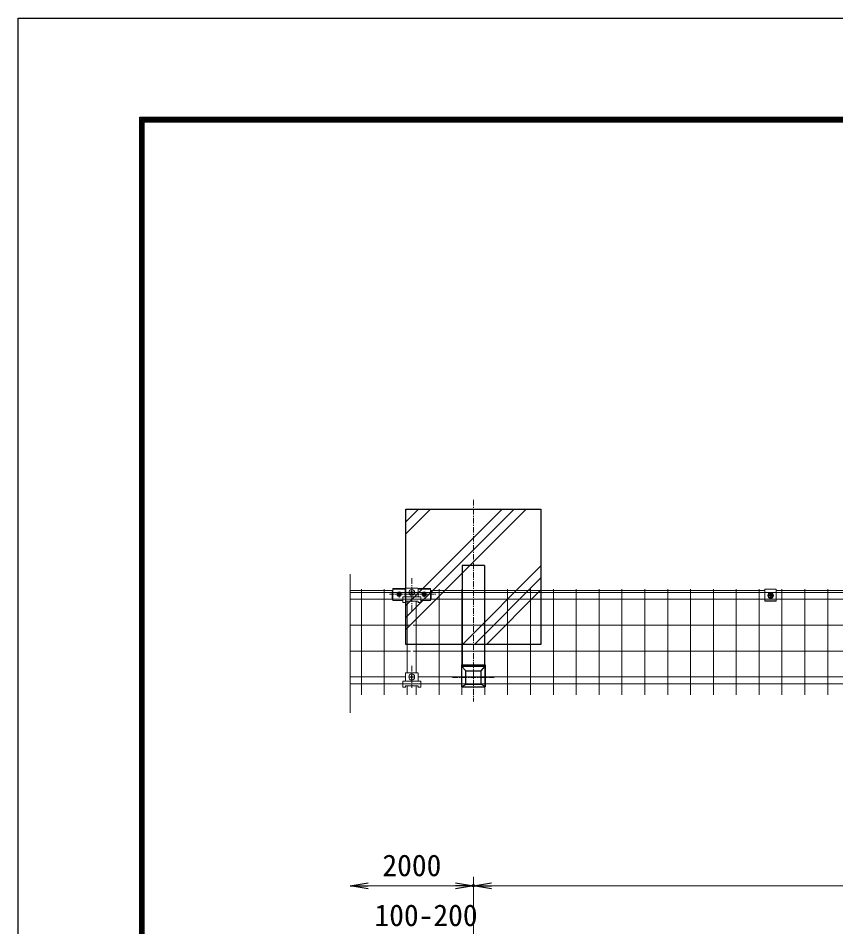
# Model space of a CAD drawing. Units: millimetres, scale not verified. Extents: x -4200 to 4200, y -2970 to 2970.
# Drawn here: x -4200 to -2384, y 953 to 2970 of the extents above; entities that cross this region are included whole.
import ezdxf
from ezdxf.enums import TextEntityAlignment as Align

# ---------------------------------------------------------------- set-up
doc = ezdxf.new("R2010")
doc.units = ezdxf.units.MM
doc.header["$LTSCALE"] = 10
doc.header["$PDMODE"] = 32
doc.header["$PDSIZE"] = 5
doc.linetypes.add('USER1', pattern=[2, 1.25, -0.25, 0.25, -0.25])
doc.linetypes.add('USER3', pattern=[1.125, 0.75, -0.125, 0.125, -0.125])
for name, color, linetype, lineweight in [('0-0_D-BMK', 2, 'USER1', 13), ('0-1_D-STR1', 1, 'Continuous', 25), ('0-2_D-STR-DIM', 7, 'Continuous', 13), ('0-3_0', 7, 'Continuous', 25), ('0-6_D-TTL', 7, 'Continuous', 25), ('0-7_D-STR2', 7, 'Continuous', 9), ('0-9_D-STR3', 3, 'Continuous', 13), ('0-B_D-DCR-HCH', 7, 'Continuous', 13), ('0-C_D-STR4', 7, 'Continuous', 25), ('0-E_D-STR5', 7, 'Continuous', 9)]:
    doc.layers.add(name, color=color, linetype=linetype, lineweight=lineweight)
doc.layers.add('0-4_DEFPOINTS', color=7, linetype='Continuous')
doc.styles.add('ＭＳ ゴシック', font='')
doc.styles.get('ＭＳ ゴシック').set_extended_font_data('MS Gothic')

# ---------------------------------------------------------------- blocks, each defined once
blk = doc.blocks.new('_OPEN')
at = {"layer": '0-3_0'}
blk.add_line((0, 0), (-10, 0), dxfattribs=at)
blk.add_lwpolyline([(-10, 1.667), (0, 0), (-10, -1.667)], dxfattribs=at)

msp = doc.modelspace()

# ---------------------------------------------------------------- linework, layer by layer
at = {"layer": '0-0_D-BMK'}
for p, q in [((-3189.18, 1900.29), (-3189.18, 1452.92)), ((-3326.2, 1653.95), (-3326.2, 1726.36)), ((-3354.2, 1683.89), (-3354.2, 1698.89)), ((-3298.2, 1683.89), (-3298.2, 1698.89)), ((-3326.12, 1531.74), (-3326.12, 1482.94)), ((-3351.18, 1507.34), (-3340.18, 1507.34)), ((-3312.15, 1507.34), (-3301.18, 1507.34)), ((-3235.51, 1506.42), (-3142.84, 1506.42))]:
    msp.add_line(p, q, dxfattribs=at)
at = {"layer": '0-0_D-BMK', "linetype": 'USER3'}
for p, q in [((-3351.18, 1694.84), (-3301.18, 1694.84)), ((-3375.53, 1691.02), (-3272.66, 1691.02))]:
    msp.add_line(p, q, dxfattribs=at)
at = {"layer": '0-1_D-STR1'}
for p, q in [((-3164.18, 1755.07), (-3214.18, 1755.07)), ((-3214.18, 1755.07), (-3214.18, 1534.61)), ((-3164.18, 1755.07), (-3164.18, 1534.61)), ((-3215.38, 1534.61), (-3215.38, 1485.73)), ((-3215.38, 1534.61), (-3162.98, 1534.61)), ((-3162.98, 1534.61), (-3162.98, 1485.73)), ((-3206.18, 1521.14), (-3215.38, 1531.11)), ((-3215.38, 1531.11), (-3162.98, 1531.11)), ((-3206.18, 1491.7), (-3206.18, 1521.14)), ((-3206.18, 1521.14), (-3172.18, 1521.14)), ((-3172.18, 1521.14), (-3162.98, 1531.11)), ((-3172.18, 1491.7), (-3172.18, 1521.14)), ((-3215.38, 1485.73), (-3206.18, 1491.7)), ((-3215.38, 1485.73), (-3162.98, 1485.73)), ((-3206.18, 1491.7), (-3172.18, 1491.7)), ((-3162.98, 1485.73), (-3172.18, 1491.7))]:
    msp.add_line(p, q, dxfattribs=at)
at = {"layer": '0-2_D-STR-DIM'}
for p, q in [((-3189.18, 824.21), (-3189.18, 1063.88)), ((-3189.18, 824.04), (-3189.18, 1063.71)), ((-3422.69, 1043.88), (-3229.18, 1043.88)), ((-3149.18, 1043.71), (-1229.18, 1043.71))]:
    msp.add_line(p, q, dxfattribs=at)
at = {"layer": '0-4_DEFPOINTS'}
msp.add_point((-3189.18, 1043.88), dxfattribs=at)
at = {"layer": '0-6_D-TTL', "color": 2}
msp.add_lwpolyline([(-4200, 2970), (4200, 2970), (4200, -2970), (-4200, -2970)], close=True, dxfattribs=at)
at = {"layer": '0-6_D-TTL'}
for points in [[(-3930, 2750), (3930, 2750), (3930, -2750), (-3930, -2750)], [(-3927.5, 2747.5), (3927.5, 2747.5), (3927.5, -2747.5), (-3927.5, -2747.5)], [(-3925, 2745), (3925, 2745), (3925, -2745), (-3925, -2745)], [(-3922.5, 2742.5), (3922.5, 2742.5), (3922.5, -2742.5), (-3922.5, -2742.5)], [(-3920, 2740), (3920, 2740), (3920, -2740), (-3920, -2740)]]:
    msp.add_lwpolyline(points, close=True, dxfattribs=at)
at = {"layer": '0-7_D-STR2'}
msp.add_line((-3462.69, 1427.99), (-3462.75, 1735.36), dxfattribs=at)
at = {"layer": '0-9_D-STR3'}
for p, q in [((-3369.2, 1697.02), (-3369.2, 1679.64)), ((-3369.2, 1697.02), (-3367.7, 1697.02)), ((-3367.7, 1703.85), (-3367.7, 1676.94)), ((-3367.7, 1703.85), (-3340.7, 1703.85)), ((-3367.7, 1702.27), (-3340.7, 1702.27)), ((-3356.74, 1695.43), (-3359.29, 1691.02)), ((-3351.65, 1695.43), (-3356.74, 1695.43)), ((-3351.65, 1695.43), (-3349.1, 1691.02)), ((-3340.7, 1703.85), (-3340.7, 1685.34)), ((-3340.18, 1701.27), (-3340.7, 1701.27)), ((-3340.7, 1697.02), (-3340.18, 1697.02)), ((-3340.19, 1685.34), (-3340.18, 1704.34)), ((-3340.18, 1704.34), (-3312.18, 1704.34)), ((-3329.65, 1695.34), (-3327.65, 1695.34)), ((-3326.65, 1698.34), (-3326.65, 1696.34)), ((-3325.65, 1698.34), (-3325.65, 1696.34)), ((-3322.65, 1695.34), (-3324.65, 1695.34)), ((-3322.62, 1695.34), (-3324.62, 1695.34)), ((-3312.16, 1685.34), (-3312.15, 1704.34)), ((-3311.7, 1701.27), (-3312.15, 1701.27)), ((-3312.15, 1697.02), (-3311.7, 1697.02)), ((-3311.7, 1703.85), (-3284.7, 1703.85)), ((-3311.7, 1703.85), (-3311.7, 1685.34)), ((-3311.7, 1702.27), (-3284.7, 1702.27)), ((-3300.74, 1695.43), (-3303.29, 1691.02)), ((-3295.65, 1695.43), (-3300.74, 1695.43)), ((-3295.65, 1695.43), (-3293.1, 1691.02)), ((-3284.7, 1703.85), (-3284.7, 1676.94)), ((-3284.7, 1697.02), (-3283.2, 1697.02)), ((-3283.2, 1679.64), (-3283.2, 1697.02)), ((-2541.7, 1675.79), (-2541.7, 1701.95)), ((-3369.2, 1683.77), (-3367.7, 1683.77)), ((-3369.2, 1679.64), (-3367.7, 1679.64)), ((-3367.7, 1676.94), (-3346.19, 1676.94)), ((-3356.74, 1686.6), (-3359.29, 1691.02)), ((-3357.02, 1693.14), (-3355.61, 1691.72)), ((-3357.02, 1688.89), (-3355.61, 1690.31)), ((-3351.65, 1686.6), (-3356.74, 1686.6)), ((-3356.32, 1693.84), (-3354.9, 1692.43)), ((-3356.32, 1688.19), (-3354.9, 1689.6)), ((-3352.07, 1693.84), (-3353.49, 1692.43)), ((-3352.07, 1688.19), (-3353.49, 1689.6)), ((-3351.37, 1693.14), (-3352.78, 1691.72)), ((-3351.37, 1688.89), (-3352.78, 1690.31)), ((-3351.65, 1686.6), (-3349.1, 1691.02)), ((-3346.19, 1672.54), (-3346.19, 1685.34)), ((-3346.19, 1685.34), (-3306.19, 1685.34)), ((-3346.19, 1679.84), (-3306.19, 1679.84)), ((-3340.19, 1672.54), (-3340.19, 1675.44)), ((-3340.19, 1675.44), (-3312.19, 1675.44)), ((-3329.65, 1694.34), (-3327.65, 1694.34)), ((-3326.65, 1691.34), (-3326.65, 1693.34)), ((-3325.65, 1691.34), (-3325.65, 1693.34)), ((-3322.65, 1694.34), (-3324.65, 1694.34)), ((-3322.62, 1694.34), (-3324.62, 1694.34)), ((-3312.16, 1672.54), (-3312.16, 1675.44)), ((-3306.16, 1676.94), (-3284.7, 1676.94)), ((-3300.74, 1686.6), (-3303.29, 1691.02)), ((-3301.02, 1693.14), (-3299.61, 1691.72)), ((-3301.02, 1688.89), (-3299.61, 1690.31)), ((-3295.65, 1686.6), (-3300.74, 1686.6)), ((-3300.32, 1693.84), (-3298.9, 1692.43)), ((-3300.32, 1688.19), (-3298.9, 1689.6)), ((-3296.07, 1693.84), (-3297.49, 1692.43)), ((-3296.07, 1688.19), (-3297.49, 1689.6)), ((-3295.37, 1693.14), (-3296.78, 1691.72)), ((-3295.37, 1688.89), (-3296.78, 1690.31)), ((-3295.65, 1686.6), (-3293.1, 1691.02)), ((-3284.7, 1683.77), (-3283.2, 1683.77)), ((-3284.7, 1679.64), (-3283.2, 1679.64)), ((-2516.7, 1676.71), (-2541.7, 1676.71)), ((-2516.7, 1675.79), (-2541.7, 1675.79)), ((-2531.05, 1688.74), (-2532.35, 1688.71)), ((-2532.35, 1688.71), (-2532.35, 1687.92)), ((-2531.05, 1687.9), (-2532.35, 1687.92)), ((-2529.59, 1691.47), (-2529.61, 1690.17)), ((-2529.59, 1685.17), (-2529.61, 1686.47)), ((-2529.59, 1691.47), (-2528.8, 1691.47)), ((-2529.59, 1685.17), (-2528.8, 1685.17)), ((-2528.8, 1691.47), (-2528.78, 1690.17)), ((-2528.8, 1685.17), (-2528.78, 1686.47)), ((-2527.34, 1687.9), (-2526.05, 1687.92)), ((-3346.19, 1672.54), (-3340.19, 1672.54)), ((-3312.19, 1672.54), (-3306.19, 1672.54)), ((-3340.19, 1497.84), (-3340.18, 1516.84)), ((-3340.18, 1516.84), (-3312.18, 1516.84)), ((-3312.16, 1497.84), (-3312.15, 1516.84)), ((-3346.19, 1485.04), (-3346.19, 1497.84)), ((-3346.19, 1497.84), (-3306.19, 1497.84)), ((-3329.65, 1507.84), (-3327.65, 1507.84)), ((-3329.65, 1506.84), (-3327.65, 1506.84)), ((-3326.65, 1510.84), (-3326.65, 1508.84)), ((-3326.65, 1503.84), (-3326.65, 1505.84)), ((-3325.65, 1510.84), (-3325.65, 1508.84)), ((-3325.65, 1503.84), (-3325.65, 1505.84)), ((-3322.65, 1507.84), (-3324.65, 1507.84)), ((-3322.65, 1506.84), (-3324.65, 1506.84)), ((-3346.19, 1492.34), (-3306.19, 1492.34)), ((-3346.19, 1485.04), (-3340.19, 1485.04)), ((-3340.19, 1485.04), (-3340.19, 1487.94)), ((-3340.19, 1487.94), (-3312.19, 1487.94)), ((-3312.19, 1485.04), (-3306.19, 1485.04)), ((-3312.16, 1485.04), (-3312.16, 1487.94))]:
    msp.add_line(p, q, dxfattribs=at)
for points in [[(-2516.7, 1675.79), (-2516.7, 1701.95), (-2541.7, 1701.95)], [(-3312.16, 1672.54), (-3306.16, 1672.54), (-3306.16, 1685.34)], [(-2527.34, 1688.74), (-2526.05, 1688.71), (-2526.05, 1687.92)], [(-3312.16, 1485.04), (-3306.16, 1485.04), (-3306.16, 1497.84)]]:
    msp.add_lwpolyline(points, dxfattribs=at)
msp.add_lwpolyline([(-2529.2, 1682.57), (-2524.22, 1685.44), (-2524.22, 1691.19), (-2529.2, 1694.07), (-2534.18, 1691.19), (-2534.18, 1685.44)], close=True, dxfattribs=at)
for centre, radius in [((-3354.2, 1691.02), 4.41), ((-3326.15, 1694.84), 6.5), ((-3298.2, 1691.02), 4.41), ((-2529.2, 1688.32), 6.25), ((-2529.2, 1688.32), 4.39), ((-3326.15, 1507.34), 6.5)]:
    msp.add_circle(centre, radius, dxfattribs=at)
for centre, radius, start, end in [((-3354.2, 1692.27), 3.75, 57.53826, 122.46174), ((-3329.65, 1694.84), 0.5, 89.9981, 269.99809), ((-3327.65, 1696.34), 1, 269.9981, 359.9981), ((-3326.15, 1698.34), 0.5, 359.99809, 179.99808), ((-3324.65, 1696.34), 1, 179.9981, 269.9981), ((-3322.65, 1694.84), 0.5, 269.99765, 89.99761), ((-3298.2, 1692.27), 3.75, 57.53826, 122.46174), ((-3356.67, 1693.49), 0.5, 44.99953, 224.99952), ((-3356.67, 1688.54), 0.5, 135, 314.99998), ((-3354.2, 1689.77), 3.75, 237.53826, 302.46174), ((-3356.32, 1691.02), 1, 314.99999, 45), ((-3354.2, 1693.14), 1, 225.00001, 314.99999), ((-3354.2, 1688.89), 1, 45, 135), ((-3352.07, 1691.02), 1, 135, 225.00001), ((-3351.72, 1693.49), 0.5, 315, 135), ((-3351.72, 1688.54), 0.5, 225.00001, 44.99999), ((-3327.65, 1693.34), 1, 359.99809, 89.9981), ((-3326.15, 1691.34), 0.5, 179.99811, 359.9981), ((-3324.65, 1693.34), 1, 89.9981, 179.9981), ((-3300.67, 1693.49), 0.5, 44.99953, 224.99952), ((-3300.67, 1688.54), 0.5, 135, 314.99998), ((-3298.2, 1689.77), 3.75, 237.53826, 302.46174), ((-3300.32, 1691.02), 1, 314.99999, 45), ((-3298.2, 1693.14), 1, 225.00001, 314.99999), ((-3298.2, 1688.89), 1, 45, 135), ((-3296.07, 1691.02), 1, 135, 225.00001), ((-3295.72, 1693.49), 0.5, 315, 135), ((-3295.72, 1688.54), 0.5, 225.00001, 44.99999), ((-2531.1, 1690.22), 1.49, 270, 0), ((-2531.1, 1686.41), 1.49, 0, 90), ((-2527.29, 1690.22), 1.49, 180, 270), ((-2527.29, 1686.41), 1.49, 90, 180), ((-3329.65, 1507.34), 0.5, 89.9981, 269.99809), ((-3327.65, 1508.84), 1, 269.9981, 359.9981), ((-3327.65, 1505.84), 1, 359.99809, 89.9981), ((-3326.15, 1510.84), 0.5, 359.99809, 179.99808), ((-3326.15, 1503.84), 0.5, 179.99811, 359.9981), ((-3324.65, 1508.84), 1, 179.9981, 269.9981), ((-3324.65, 1505.84), 1, 89.9981, 179.9981), ((-3322.65, 1507.34), 0.5, 269.99765, 89.99761)]:
    msp.add_arc(centre, radius, start, end, dxfattribs=at)
at = {"layer": '0-B_D-DCR-HCH'}
for p, q in [((-3339.18, 1824.96), (-3284.36, 1879.77)), ((-3339.18, 1612.83), (-3072.23, 1879.77)), ((-3339.18, 1851.48), (-3310.88, 1879.77)), ((-3339.18, 1639.34), (-3098.75, 1879.77)), ((-3339.18, 1877.99), (-3337.4, 1879.77)), ((-3339.18, 1665.86), (-3125.27, 1879.77)), ((-3213.13, 1579.77), (-3039.18, 1753.73)), ((-3186.62, 1579.77), (-3039.18, 1727.21)), ((-3160.1, 1579.77), (-3039.18, 1700.7))]:
    msp.add_line(p, q, dxfattribs=at)
at = {"layer": '0-C_D-STR4'}
msp.add_lwpolyline([(-3339.18, 1879.77), (-3039.18, 1879.77), (-3039.18, 1579.77), (-3339.18, 1579.77)], close=True, dxfattribs=at)
at = {"layer": '0-E_D-STR5'}
for p, q in [((-3462.75, 1699.07), (-3367.7, 1699.07)), ((-3462.75, 1694.82), (-3340.18, 1694.82)), ((-3437.71, 1702.57), (-3437.71, 1467.64)), ((-3386.94, 1702.57), (-3386.94, 1467.64)), ((-3340.18, 1699.07), (-3340.7, 1699.07)), ((-3311.7, 1699.07), (-3312.15, 1699.07)), ((-3312.15, 1694.82), (-1340.18, 1694.82)), ((-3284.7, 1699.07), (-2541.7, 1699.07)), ((-3265.45, 1702.57), (-3265.45, 1467.64)), ((-3214.68, 1702.57), (-3214.68, 1467.64)), ((-3163.91, 1702.57), (-3163.91, 1467.64)), ((-3113.14, 1702.57), (-3113.14, 1467.64)), ((-3062.37, 1702.57), (-3062.37, 1467.64)), ((-3011.6, 1702.57), (-3011.6, 1467.64)), ((-2960.84, 1702.57), (-2960.84, 1467.64)), ((-2910.07, 1702.57), (-2910.07, 1467.64)), ((-2859.3, 1702.57), (-2859.3, 1467.64)), ((-2808.53, 1702.57), (-2808.53, 1467.64)), ((-2757.76, 1702.57), (-2757.76, 1467.64)), ((-2706.99, 1702.57), (-2706.99, 1467.64)), ((-2656.22, 1702.57), (-2656.22, 1467.64)), ((-2605.45, 1702.57), (-2605.45, 1467.64)), ((-2554.68, 1702.57), (-2554.68, 1467.64)), ((-2516.7, 1699.07), (-1881.7, 1699.07)), ((-2503.91, 1702.57), (-2503.91, 1467.64)), ((-2453.14, 1702.57), (-2453.14, 1467.64)), ((-2402.37, 1702.57), (-2402.37, 1467.64)), ((-3462.75, 1679.82), (-3346.19, 1679.82)), ((-3336.17, 1675.44), (-3336.17, 1516.84)), ((-3316.22, 1675.44), (-3316.22, 1516.84)), ((-3306.16, 1679.82), (-1346.19, 1679.82)), ((-3462.75, 1622.32), (-3329.13, 1622.32)), ((-3323.13, 1622.32), (-1329.13, 1622.32)), ((-3462.75, 1564.82), (-3329.13, 1564.82)), ((-3323.13, 1564.82), (-1329.13, 1564.82)), ((-3462.75, 1507.32), (-3340.18, 1507.32)), ((-3312.15, 1507.32), (-1340.18, 1507.32)), ((-3462.75, 1492.32), (-3346.19, 1492.32)), ((-3336.17, 1487.94), (-3336.17, 1467.64)), ((-3316.22, 1487.94), (-3316.22, 1467.64)), ((-3306.16, 1492.32), (-1346.19, 1492.32))]:
    msp.add_line(p, q, dxfattribs=at)

# ---------------------------------------------------------------- block references
at = {"layer": '0-2_D-STR-DIM', "xscale": 4, "yscale": 4, "rotation": 180}
for p in [(-3462.69, 1043.88), (-3189.18, 1043.71)]:
    msp.add_blockref('_OPEN', p, dxfattribs=at)
at = {"layer": '0-2_D-STR-DIM', "xscale": 4, "yscale": 4}
msp.add_blockref('_OPEN', (-3189.18, 1043.88), dxfattribs=at)

# ---------------------------------------------------------------- texts
at = {"layer": '0-2_D-STR-DIM', "style": 'ＭＳ ゴシック'}
for s, p in [('2000', (-3391.18, 1050.62)), ('100-200', (-3408.82, 939.81))]:
    msp.add_text(s, height=48.09, dxfattribs=at).set_placement(p, align=Align.BOTTOM_LEFT)

doc.saveas('drawing.dxf')
